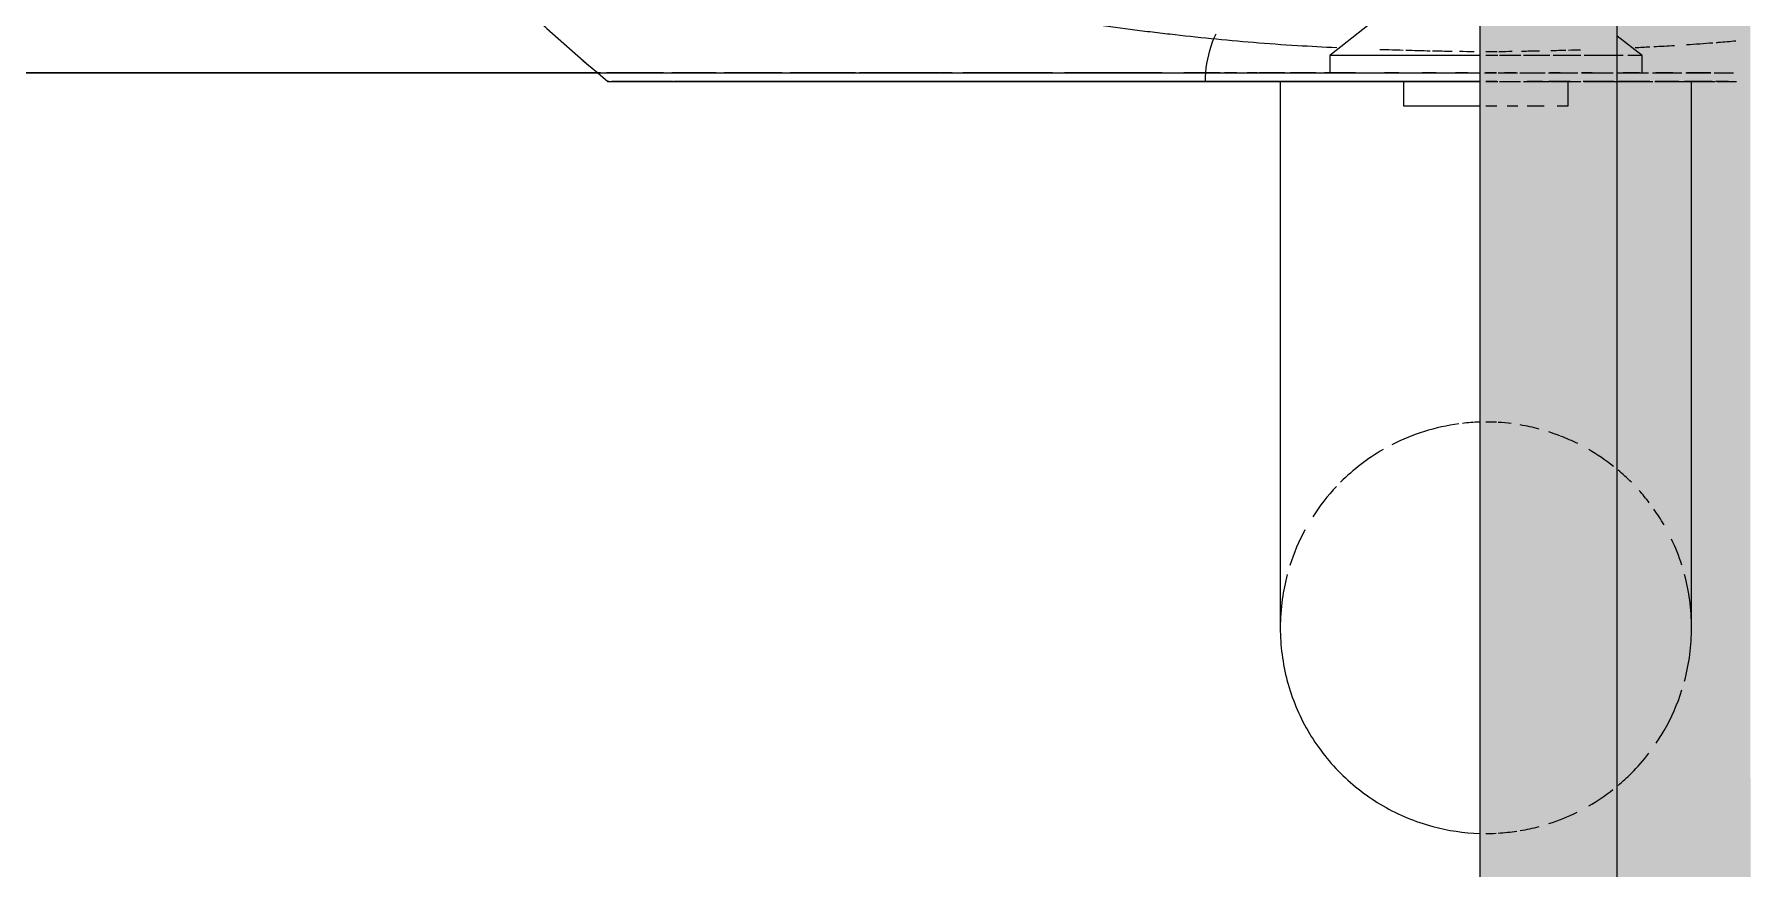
# Model space of a CAD drawing. Header units: millimetres. Extents: x -4000 to 187956, y -58990 to 162485.
# Drawn here: x 8957.6 to 9166.5, y 139003 to 139104.4 of the extents above; entities that cross this region are included whole.
import ezdxf

# ---------------------------------------------------------------- set-up
doc = ezdxf.new("R2010")
doc.units = ezdxf.units.MM
doc.linetypes.add('Dash 1_16_', pattern=[317.5, 158.75, -158.75])
for name, color, linetype, lineweight in [('A-WALL', 113, 'Continuous', 13), ('P-PIPE', 3, 'Continuous', 9), ('P-PIPE-CNTR', 3, 'Continuous', 9), ('P-SANR-FIXT', 6, 'Continuous', 9)]:
    doc.layers.add(name, color=color, linetype=linetype, lineweight=lineweight)

# ---------------------------------------------------------------- blocks, each defined once
blk = doc.blocks.new('C307 - C307-V919-FFS - TANG 1')
at = {"layer": 'P-SANR-FIXT', "color": 25}
for p, q in [((-25, 23.85), (-25, 0)), ((-10, 2.97), (-10, 0)), ((-8.66, 2.97), (-10, 2.97)), ((-8.66, 2.97), (-10, 2.97)), ((-5, 2.97), (-7.07, 2.97)), ((-2.59, 2.97), (-3.87, 2.97)), ((0, 2.97), (-1.31, 2.97)), ((-17.27, 0), (-18.98, 0)), ((-13.42, 0), (-16.67, 0)), ((-11.94, 0), (-16.67, 0)), ((-8.17, 0), (-11.53, 0)), ((-4.56, 0), (-7.76, 0)), ((-1.65, 0), (-4.22, 0)), ((0, 0), (-1.44, 0))]:
    blk.add_line(p, q, dxfattribs=at)
at = {"layer": 'P-SANR-FIXT', "color": 252}
for p, q in [((25, 0), (25, 23.85)), ((10, 2.97), (0.75, 2.97)), ((10, 2.97), (7.07, 2.97)), ((10, 0), (10, 2.97)), ((18.98, 0), (0.83, 0)), ((107.97, -1.02), (106.75, 0)), ((107.96, -1.02), (106.75, 0)), ((13.42, -3.15), (18.98, -3.15))]:
    blk.add_line(p, q, dxfattribs=at)
at = {"layer": 'P-SANR-FIXT', "color": 253}
for p, q in [((-5, 2.97), (-7.07, 2.97)), ((-2.59, 2.97), (-3.87, 2.97)), ((0, 2.97), (-1.31, 2.97)), ((7.07, 2.97), (0.75, 2.97)), ((-11.94, 0), (-13.42, 0)), ((-8.17, 0), (-10.54, 0)), ((-10, 0), (-8.66, 0)), ((-10, 0), (-8.66, 0)), ((-6.74, 0), (-5, 0)), ((-1.31, 0), (0, 0)), ((0.75, 0), (3.97, 0)), ((5, 0), (8.58, 0)), ((7.07, 0), (8.58, 0)), ((13.42, 0), (7.63, 0)), ((8.66, 0), (10, 0)), ((8.66, 0), (10, 0)), ((0.83, -3.15), (3.7, -3.15)), ((4.33, -3.15), (13.42, -3.15))]:
    blk.add_line(p, q, dxfattribs=at)
at = {"layer": 'P-SANR-FIXT', "color": 254}
for p, q in [((-28.18, 0), (-29.34, 0)), ((-25.78, 0), (-27.86, 0)), ((-25, 0), (-24.15, 0)), ((-23.46, 0), (-21.65, 0)), ((-19.94, 0), (-17.68, 0)), ((-15.52, 0), (-13.49, 0)), ((-11.92, 0), (-13.66, 0)), ((-7.89, 0), (-10.37, 0)), ((0.75, 0), (3.97, 0)), ((4.33, 0), (0.83, 0)), ((3.97, 0), (5, 0)), ((3.97, 0), (5, 0)), ((5, 0), (7.07, 0)), ((7.63, 0), (5.47, 0)), ((8.82, 0), (7.35, 0)), ((13.66, 0), (8.86, 0)), ((13.49, 0), (17.1, 0)), ((17.04, 0), (13.66, 0)), ((29.34, 0), (17.04, 0)), ((17.68, 0), (20.66, 0)), ((21.65, 0), (23.46, 0)), ((24.15, 0), (25, 0)), ((29.34, 0), (25.78, 0)), ((34.09, 0), (29.52, 0)), ((34.09, 0), (29.52, 0)), ((33.7, -3.23), (33.56, -3.75)), ((33.22, -4.79), (33.02, -5.29))]:
    blk.add_line(p, q, dxfattribs=at)
at = {"layer": 'P-SANR-FIXT', "color": 9}
for p, q in [((-28.18, 0), (-29.34, 0)), ((-25.68, 0), (-27.86, 0)), ((-21.16, 0), (-24.66, 0)), ((-17.04, 0), (-20.31, 0)), ((-13.66, 0), (-15.52, 0)), ((-5.47, 0), (-7.26, 0)), ((-6.74, 0), (-5, 0)), ((0, 0), (-1.44, 0)), ((-1.31, 0), (0, 0)), ((-13.42, -3.15), (-11.94, -3.15)), ((-10.54, -3.15), (-8.17, -3.15)), ((-7.26, -3.15), (-4.7, -3.15)), ((-3.7, -3.15), (-1.65, -3.15)), ((-1.44, -3.15), (0, -3.15))]:
    blk.add_line(p, q, dxfattribs=at)
at = {"layer": 'P-SANR-FIXT', "color": 90}
for p, q in [((-25, 0), (-24.15, 0)), ((-22.4, 0), (-24.1, 0)), ((-23.46, 0), (-21.65, 0)), ((-17.82, 0), (-20.31, 0)), ((-19.94, 0), (-17.68, 0)), ((-13.66, 0), (-15.52, 0)), ((-15.52, 0), (-13.49, 0)), ((-7.89, 0), (-10.37, 0)), ((-10.14, 0), (-7.65, 0)), ((-10.14, 0), (-7.65, 0)), ((-5.35, 0), (-6.98, 0)), ((-5.35, 0), (-6.73, 0)), ((-6.47, 0), (-5.15, 0)), ((-6.47, 0), (-5.15, 0)), ((0, 0), (-1.36, 0)), ((0, 0), (-1.36, 0)), ((-1.31, 0), (0, 0)), ((-1.31, 0), (0, 0)), ((0.75, 0), (3.96, 0)), ((0.75, 0), (3.96, 0)), ((4.11, 0), (0.78, 0)), ((4.11, 0), (0.78, 0)), ((5.15, 0), (6.47, 0)), ((5.15, 0), (6.47, 0)), ((6.73, 0), (5.35, 0)), ((7.35, 0), (5.35, 0)), ((7.1, 0), (8.59, 0)), ((7.1, 0), (8.59, 0)), ((8.82, 0), (7.35, 0)), ((8.63, 0), (12.5, 0)), ((8.63, 0), (12.5, 0)), ((12.77, 0), (8.86, 0)), ((13.49, 0), (17.1, 0)), ((17.04, 0), (13.66, 0)), ((17.68, 0), (20.66, 0)), ((21.16, 0), (17.82, 0)), ((21.65, 0), (23.46, 0)), ((24.1, 0), (22.4, 0)), ((24.15, 0), (25, 0))]:
    blk.add_line(p, q, dxfattribs=at)
at = {"layer": 'P-SANR-FIXT', "color": 16}
for p, q in [((-18.98, -1.02), (-18.98, -3.15)), ((-18.98, -3.15), (-15.95, -5.51)), ((-18.98, -3.15), (-17.27, -3.15)), ((-16.68, -3.15), (-11.94, -3.15)), ((-11.54, -3.15), (-8.17, -3.15)), ((-7.77, -3.15), (-4.56, -3.15)), ((-4.23, -3.15), (-1.65, -3.15)), ((-1.44, -3.15), (0, -3.15))]:
    blk.add_line(p, q, dxfattribs=at)
at = {"layer": 'P-SANR-FIXT', "color": 250}
for p, q in [((18.98, -3.15), (18.98, -1.02)), ((0.83, -3.15), (18.98, -3.15)), ((11.5, -9), (18.98, -3.15))]:
    blk.add_line(p, q, dxfattribs=at)
at = {"layer": 'P-SANR-FIXT', "color": 243}
for p, q in [((-18.98, -3.15), (-17.53, -3.15)), ((-15.78, -3.15), (-13.42, -3.15))]:
    blk.add_line(p, q, dxfattribs=at)
at = {"layer": 'P-SANR-FIXT', "color": 25, "flags": 128}
blk.add_lwpolyline([(-25, 66.4), (-25, 66.36), (-25, 66.26), (-25, 66.09), (-25, 65.86), (-25, 65.55), (-25, 65.18), (-25, 64.74), (-25, 64.24), (-25, 63.67), (-25, 63.04), (-25, 62.35), (-25, 61.59), (-25, 60.78), (-25, 59.9), (-25, 58.97), (-25, 57.98), (-25, 56.94), (-25, 55.84), (-25, 54.69), (-25, 53.5), (-25, 52.25), (-25, 50.96), (-25, 49.63), (-25, 48.25), (-25, 46.84), (-25, 45.39), (-25, 43.91), (-25, 42.39), (-25, 40.84), (-25, 39.27), (-25, 37.67), (-25, 36.05), (-25, 34.41), (-25, 32.76), (-25, 31.09), (-25, 29.4), (-25, 27.71), (-25, 26.01), (-25, 24.31), (-25, 23.85)], dxfattribs=at)
at = {"layer": 'P-SANR-FIXT', "color": 252, "flags": 128}
blk.add_lwpolyline([(25, 23.85), (25, 25.56), (25, 27.25), (25, 28.95), (25, 30.63), (25, 32.31), (25, 33.97), (25, 35.61), (25, 37.24), (25, 38.84), (25, 40.42), (25, 41.98), (25, 43.5), (25, 44.99), (25, 46.45), (25, 47.88), (25, 49.26), (25, 50.61), (25, 51.91), (25, 53.16), (25, 54.37), (25, 55.53), (25, 56.65), (25, 57.7), (25, 58.71), (25, 59.65), (25, 60.54), (25, 61.38), (25, 62.15), (25, 62.86), (25, 63.51), (25, 64.09), (25, 64.61), (25, 65.07), (25, 65.46), (25, 65.78), (25, 66.04), (25, 66.22), (25, 66.34), (25, 66.4), (25, 66.4)], dxfattribs=at)
at = {"layer": 'P-SANR-FIXT', "color": 253, "flags": 128}
for points in [[(34.05, -1.09), (33.99, -1.63), (33.92, -2.16), (33.82, -2.7), (33.7, -3.23)], [(33.56, -3.75), (33.4, -4.27), (33.22, -4.79)], [(33.02, -5.29), (32.79, -5.79)]]:
    blk.add_lwpolyline(points, dxfattribs=at)
at = {"layer": 'P-SANR-FIXT', "color": 254, "flags": 128}
blk.add_lwpolyline([(34.09, 0), (34.08, -0.54), (34.05, -1.09)], dxfattribs=at)
at = {"layer": 'P-SANR-FIXT', "color": 250, "flags": 128}
for points in [[(114.92, -7.13), (109.79, -2.55), (107.96, -1.02)], [(160.63, -76.71), (158.06, -69.92), (155.21, -63.26), (152.11, -56.75), (148.76, -50.4), (145.17, -44.22), (141.35, -38.22), (137.31, -32.4), (133.06, -26.78), (128.6, -21.37), (123.96, -16.17), (119.14, -11.18), (114.15, -6.41), (109, -1.88)]]:
    blk.add_lwpolyline(points, dxfattribs=at)
at = {"layer": 'P-SANR-FIXT', "color": 253}
for start, end in [(107.8184, 116.3376), (99.6081, 105), (93.4555, 98.6812), (90, 92.8723), (75, 88.2686), (45, 60), (135, 142.4094), (145.9099, 150), (15, 30), (187.6948, 195), (345, 352.0025), (197.7363, 205.5506), (331.6206, 342.3469), (210, 215.189), (316.578, 327.3952), (217.4053, 221.866), (225, 229.9939), (300, 315), (231.674, 240), (243.4945, 248.6957), (277.5937, 297.2398), (248.9771, 252.1809), (255, 260.3913), (262.9118, 266.5439), (267.055, 270), (271.8362, 276.5552)]:
    blk.add_arc((0, 66.4), 25, start, end, dxfattribs=at)
at = {"layer": 'P-SANR-FIXT', "color": 252}
for start, end in [(60, 75), (30, 45), (0, 15), (352.0025, 0)]:
    blk.add_arc((0, 66.4), 25, start, end, dxfattribs=at)
at = {"layer": 'P-SANR-FIXT', "color": 25}
for start, end in [(120, 128.1425), (130.0054, 135), (150, 162.4459), (165, 180), (180, 187.6948)]:
    blk.add_arc((0, 66.4), 25, start, end, dxfattribs=at)
for points, knots in [([(-28.12, 0), (-28.63, 0), (-29.41, 0), (-30.19, 0), (-30.46, 0)], [-0.85861008, -0.85861008, -0.85861008, -0.85861008, -0.85, -0.84520782, -0.84520782, -0.84520782, -0.84520782]), ([(-28.12, 0), (-28.63, 0), (-29.41, 0), (-30.19, 0), (-30.46, 0)], [-0.85861008, -0.85861008, -0.85861008, -0.85861008, -0.85, -0.84520782, -0.84520782, -0.84520782, -0.84520782]), ([(-24.56, 0), (-24.76, 0), (-25.83, 0), (-26.87, 0), (-27.71, 0)], [-0.87838067, -0.87838067, -0.87838067, -0.87838067, -0.875, -0.86091451, -0.86091451, -0.86091451, -0.86091451]), ([(-24.56, 0), (-24.76, 0), (-25.83, 0), (-26.87, 0), (-27.71, 0)], [-0.87838067, -0.87838067, -0.87838067, -0.87838067, -0.875, -0.86091451, -0.86091451, -0.86091451, -0.86091451]), ([(-20.52, 0), (-21.31, 0), (-22.5, 0), (-23.67, 0), (-24.06, 0)], [-0.9, -0.9, -0.9, -0.9, -0.8875, -0.88106423, -0.88106423, -0.88106423, -0.88106423]), ([(-20.52, 0), (-21.31, 0), (-22.5, 0), (-23.67, 0), (-24.06, 0)], [-0.9, -0.9, -0.9, -0.9, -0.8875, -0.88106423, -0.88106423, -0.88106423, -0.88106423]), ([(-16.22, 0), (-16.86, 0), (-18.07, 0), (-19.26, 0), (-19.83, 0)], [-0.922259, -0.922259, -0.922259, -0.922259, -0.9125, -0.90365185, -0.90365185, -0.90365185, -0.90365185]), ([(-16.22, 0), (-16.86, 0), (-18.07, 0), (-19.26, 0), (-19.83, 0)], [-0.922259, -0.922259, -0.922259, -0.922259, -0.9125, -0.90365185, -0.90365185, -0.90365185, -0.90365185])]:
    blk.add_open_spline(points, degree=3, knots=knots, dxfattribs=at)
at = {"layer": 'P-SANR-FIXT', "color": 9}
for points in [[(-29.47, 0), (-28.96, 0), (-28.45, 0), (-27.93, 0)], [(-29.47, 0), (-28.96, 0), (-28.45, 0), (-27.93, 0)], [(-27.52, 0), (-26.67, 0), (-25.83, 0), (-24.98, 0)], [(-27.52, 0), (-26.67, 0), (-25.83, 0), (-24.98, 0)], [(-22.8, 0), (-22.06, 0), (-21.33, 0), (-20.59, 0)], [(-22.8, 0), (-22.06, 0), (-21.33, 0), (-20.59, 0)], [(-19.86, 0), (-18.62, 0), (-17.37, 0), (-16.11, 0)], [(-19.86, 0), (-18.62, 0), (-17.37, 0), (-16.11, 0)], [(-15.56, 0), (-14.91, 0), (-14.26, 0), (-13.61, 0)], [(-15.56, 0), (-14.91, 0), (-14.26, 0), (-13.61, 0)], [(-5.28, 0), (-5.87, 0), (-6.46, 0), (-7.04, 0)], [(-5.28, 0), (-5.87, 0), (-6.46, 0), (-7.04, 0)], [(0, 0), (-0.46, 0), (-0.93, 0), (-1.39, 0)], [(0, 0), (-0.46, 0), (-0.93, 0), (-1.39, 0)]]:
    blk.add_open_spline(points, degree=3, dxfattribs=at)
at = {"layer": 'P-SANR-FIXT', "color": 25}
blk.add_open_spline([(-13.76, 0), (-14.4, 0), (-15.04, 0), (-15.68, 0)], degree=3, dxfattribs=at)
blk.add_open_spline([(-13.76, 0), (-14.4, 0), (-15.04, 0), (-15.68, 0)], degree=3, dxfattribs=at)
at = {"layer": 'P-SANR-FIXT', "color": 253}
for points in [[(-12, 0), (-12.59, 0), (-13.18, 0), (-13.76, 0)], [(-12, 0), (-12.59, 0), (-13.18, 0), (-13.76, 0)], [(-7.96, 0), (-8.79, 0), (-9.62, 0), (-10.44, 0)], [(-7.96, 0), (-8.79, 0), (-9.62, 0), (-10.44, 0)]]:
    blk.add_open_spline(points, degree=3, dxfattribs=at)
at = {"layer": 'P-SANR-FIXT', "color": 254}
for points in [[(-13.61, 0), (-13.01, 0), (-12.42, 0), (-11.83, 0)], [(-13.61, 0), (-13.01, 0), (-12.42, 0), (-11.83, 0)], [(-10.26, 0), (-9.43, 0), (-8.61, 0), (-7.78, 0)], [(-10.26, 0), (-9.43, 0), (-8.61, 0), (-7.78, 0)], [(4.17, 0), (3.06, 0), (1.93, 0), (0.8, 0)], [(4.17, 0), (3.06, 0), (1.93, 0), (0.8, 0)], [(7.41, 0), (6.71, 0), (6, 0), (5.28, 0)], [(7.41, 0), (6.71, 0), (6, 0), (5.28, 0)], [(7.24, 0), (9.38, 0), (11.51, 0), (13.61, 0)], [(7.24, 0), (9.38, 0), (11.51, 0), (13.61, 0)], [(90.05, 0), (93.47, 0), (96.35, 0), (98.7, 0)], [(98.79, 0), (101.16, 0), (102.99, 0), (104.29, 0)], [(104.29, 0), (105.2, 0), (105.85, 0), (106.26, 0)]]:
    blk.add_open_spline(points, degree=3, dxfattribs=at)
at = {"layer": 'P-SANR-FIXT', "color": 90}
for points in [[(-6.87, 0), (-6.34, 0), (-5.8, 0), (-5.27, 0)], [(-6.87, 0), (-6.34, 0), (-5.8, 0), (-5.27, 0)], [(-1.34, 0), (-0.89, 0), (-0.45, 0), (0, 0)], [(-1.34, 0), (-0.89, 0), (-0.45, 0), (0, 0)], [(0.77, 0), (1.87, 0), (2.96, 0), (4.05, 0)], [(0.77, 0), (1.87, 0), (2.96, 0), (4.05, 0)], [(5.27, 0), (5.93, 0), (6.58, 0), (7.24, 0)], [(5.27, 0), (5.93, 0), (6.58, 0), (7.24, 0)]]:
    blk.add_open_spline(points, degree=3, dxfattribs=at)
at = {"layer": 'P-SANR-FIXT', "color": 253}
blk.add_open_spline([(13.76, 0), (12.73, 0), (10.64, 0), (8.5, 0), (7.41, 0)], degree=3, knots=[-0.06538525, -0.06538525, -0.06538525, -0.06538525, -0.05, -0.03445572, -0.03445572, -0.03445572, -0.03445572], dxfattribs=at)
blk.add_open_spline([(13.76, 0), (12.73, 0), (10.64, 0), (8.5, 0), (7.41, 0)], degree=3, knots=[-0.06538525, -0.06538525, -0.06538525, -0.06538525, -0.05, -0.03445572, -0.03445572, -0.03445572, -0.03445572], dxfattribs=at)
at = {"layer": 'P-SANR-FIXT', "color": 254}
for points, knots in [([(13.61, 0), (13.89, 0), (16.99, 0), (20.05, 0), (22.81, 0)], [-0.9346285, -0.9346285, -0.9346285, -0.9346285, -0.93055556, -0.88888889, -0.88888889, -0.88888889, -0.88888889]), ([(13.61, 0), (13.89, 0), (18.88, 0), (26.05, 0), (35.06, 0), (41.59, 0), (47.77, 0), (53.74, 0), (59.41, 0), (66.52, 0), (74.67, 0), (81.7, 0), (86.69, 0), (88.96, 0), (90.05, 0)], [-0.9346285, -0.9346285, -0.9346285, -0.9346285, -0.9305556, -0.8611111, -0.8263889, -0.7916667, -0.7569444, -0.7222222, -0.6875, -0.6527778, -0.5833333, -0.5138889, -0.4791667, -0.4444444, -0.4444444, -0.4444444, -0.4444444]), ([(22.81, 0), (24.65, 0), (28.76, 0), (35.06, 0), (41.59, 0), (47.77, 0), (53.74, 0), (59.41, 0), (66.52, 0), (72.71, 0), (76.84, 0), (77.98, 0)], [-0.8888889, -0.8888889, -0.8888889, -0.8888889, -0.8611111, -0.8263889, -0.7916667, -0.7569444, -0.7222222, -0.6875, -0.6527778, -0.5833333, -0.5555556, -0.5555556, -0.5555556, -0.5555556]), ([(77.98, 0), (79.7, 0), (82.7, 0), (86.69, 0), (92.56, 0), (96.35, 0), (98.7, 0)], [-0.5555556, -0.5555556, -0.5555556, -0.5555556, -0.5138889, -0.4791667, -0.4444444, -0.3346796, -0.3346796, -0.3346796, -0.3346796]), ([(98.79, 0), (101.16, 0), (104.27, 0), (105.85, 0), (106.26, 0)], [-0.3333333, -0.3333333, -0.3333333, -0.3333333, -0.2222222, -0.144296, -0.144296, -0.144296, -0.144296])]:
    blk.add_open_spline(points, degree=3, knots=knots, dxfattribs=at)
at = {"layer": 'P-SANR-FIXT', "color": 252}
for points, knots in [([(105.94, 0), (104.58, 0), (99.72, 0), (86.21, 0), (71.42, 0), (60.37, 0), (56.11, 0), (52.77, 0), (49.3, 0), (45.72, 0), (42.6, 0), (40.01, 0), (38.02, 0), (35.99, 0), (33.22, 0), (29.66, 0), (25.95, 0), (22.88, 0), (20.53, 0), (18.13, 0), (15.87, 0), (14.4, 0), (13.76, 0)], [-1, -1, -1, -1, -0.8, -0.6, -0.4, -0.35, -0.325, -0.3, -0.275, -0.25, -0.225, -0.2125, -0.2, -0.1875, -0.175, -0.15, -0.125, -0.1125, -0.1, -0.0875, -0.075, -0.0653852, -0.0653852, -0.0653852, -0.0653852]), ([(105.94, 0), (104.58, 0), (99.72, 0), (86.21, 0), (71.42, 0), (60.37, 0), (56.11, 0), (52.77, 0), (49.3, 0), (45.72, 0), (42.6, 0), (40.01, 0), (38.02, 0), (35.99, 0), (33.22, 0), (29.66, 0), (25.95, 0), (22.88, 0), (20.53, 0), (18.13, 0), (15.87, 0), (14.4, 0), (13.76, 0)], [-1, -1, -1, -1, -0.8, -0.6, -0.4, -0.35, -0.325, -0.3, -0.275, -0.25, -0.225, -0.2125, -0.2, -0.1875, -0.175, -0.15, -0.125, -0.1125, -0.1, -0.0875, -0.075, -0.0653852, -0.0653852, -0.0653852, -0.0653852]), ([(10.05, -3.76), (10.63, -3.78), (11.58, -3.81), (12.52, -3.84), (12.88, -3.85)], [-0.95754419, -0.95754419, -0.95754419, -0.95754419, -0.95, -0.94519309, -0.94519309, -0.94519309, -0.94519309])]:
    blk.add_open_spline(points, degree=3, knots=knots, dxfattribs=at)
for points in [[(106.64, 0), (106.91, 0), (106.68, 0), (105.94, 0)], [(106.64, 0), (106.91, 0), (106.68, 0), (105.94, 0)], [(1.43, -3.59), (2.02, -3.6), (2.61, -3.61), (3.2, -3.62)], [(4.12, -3.63), (4.92, -3.64), (5.71, -3.66), (6.51, -3.68)], [(6.78, -3.68), (7.77, -3.7), (8.76, -3.73), (9.73, -3.76)]]:
    blk.add_open_spline(points, degree=3, dxfattribs=at)
at = {"layer": 'P-SANR-FIXT', "color": 16}
for points in [[(-19.93, -4.16), (-19.34, -4.13), (-18.74, -4.1), (-18.14, -4.07)], [(-27.58, -4.66), (-26.53, -4.57), (-25.46, -4.49), (-24.39, -4.42)], [(-22.92, -4.33), (-22.09, -4.28), (-21.25, -4.23), (-20.41, -4.18)]]:
    blk.add_open_spline(points, degree=3, dxfattribs=at)
at = {"layer": 'P-SANR-FIXT', "color": 243}
for points in [[(-11.49, -3.81), (-11.01, -3.79), (-10.53, -3.78), (-10.05, -3.76)], [(-9.73, -3.76), (-9.12, -3.74), (-8.51, -3.72), (-7.89, -3.71)], [(-6.51, -3.68), (-5.79, -3.66), (-5.06, -3.65), (-4.34, -3.64)], [(-3.2, -3.62), (-2.66, -3.61), (-2.11, -3.6), (-1.57, -3.6)], [(-1.37, -3.59), (-0.91, -3.59), (-0.46, -3.58), (0, -3.58)]]:
    blk.add_open_spline(points, degree=3, dxfattribs=at)
at = {"layer": 'P-SANR-FIXT', "color": 250}
blk.add_open_spline([(18.14, -4.07), (19.75, -4.15), (23.18, -4.33), (28.27, -4.69), (33.43, -5.17), (37.6, -5.62), (40.86, -6), (44.08, -6.4), (48, -6.93), (52.54, -7.63), (56.94, -8.4), (61.25, -9.2), (65.45, -10.06), (70.88, -11.27), (85.28, -14.9), (106.18, -22.37), (129.3, -35.81), (141.72, -47.21), (147.16, -53.55)], degree=3, knots=[-0.92182, -0.92182, -0.92182, -0.92182, -0.9, -0.875, -0.85, -0.825, -0.8125, -0.8, -0.775, -0.75, -0.725, -0.7, -0.675, -0.65, -0.6, -0.4, -0.2, 0, 0, 0, 0], dxfattribs=at)
at = {"layer": 'P-SANR-FIXT', "color": 16}
blk.add_open_spline([(-30.4, -4.89), (-29.69, -4.83), (-28.88, -4.76), (-28.08, -4.69), (-27.99, -4.69)], degree=3, knots=[-0.13534044, -0.13534044, -0.13534044, -0.13534044, -0.125, -0.12379285, -0.12379285, -0.12379285, -0.12379285], dxfattribs=at)
blk = doc.blocks.new('CMF2_NHAXUONG_A_rvt-1-FFS - TANG 1')
at = {"layer": 'A-WALL', "color": 50, "lineweight": 15}
for p, q in [((8702.66, 139099.7), (9133.3, 139099.7)), ((9123.48, 139099.7), (9121.71, 139099.7)), ((9128, 139099.7), (9126.28, 139099.7)), ((9131.86, 139099.7), (9130.37, 139099.7)), ((9135.34, 139099.7), (9134.05, 139099.7)), ((9137.7, 139099.7), (9136.32, 139099.7)), ((9143.09, 139099.7), (9141.84, 139099.7)), ((9146.97, 139099.7), (9145.68, 139099.7))]:
    blk.add_line(p, q, dxfattribs=at)
at = {"layer": 'A-WALL', "color": 35, "lineweight": 15}
blk.add_line((9026.42, 139099.7), (8702.66, 139099.7), dxfattribs=at)
at = {"layer": 'A-WALL', "color": 71, "lineweight": 15}
for p, q in [((9029.85, 139099.7), (9027.15, 139099.7)), ((9034.09, 139099.7), (9029.88, 139099.7)), ((9040.47, 139099.7), (9035.07, 139099.7)), ((9048.48, 139099.7), (9041.45, 139099.7)), ((9057.4, 139099.7), (9049.48, 139099.7)), ((9067.7, 139099.7), (9057.88, 139099.7)), ((9069.18, 139099.7), (9067.78, 139099.7)), ((9081.36, 139099.7), (9070.44, 139099.7)), ((9094.69, 139099.7), (9082.83, 139099.7)), ((9100.18, 139099.7), (9097.31, 139099.7))]:
    blk.add_line(p, q, dxfattribs=at)
at = {"layer": 'A-WALL', "color": 255, "lineweight": 15}
for p, q in [((9101.75, 139099.7), (9100.18, 139099.7)), ((9103.76, 139099.7), (9102.26, 139099.7)), ((9106.27, 139099.7), (9105.04, 139099.7)), ((9109.62, 139099.7), (9106.47, 139099.7)), ((9113.37, 139099.7), (9110.31, 139099.7)), ((9118.21, 139099.7), (9114.43, 139099.7)), ((9152.72, 139099.7), (9150.73, 139099.7)), ((9156.79, 139099.7), (9154.72, 139099.7)), ((9161.41, 139099.7), (9158.48, 139099.7))]:
    blk.add_line(p, q, dxfattribs=at)
at = {"layer": 'A-WALL', "color": 14, "lineweight": 15}
for p, q in [((9133.87, 139099.7), (9135.34, 139099.7)), ((9135.54, 139099.7), (9137.88, 139099.7)), ((9138.19, 139099.7), (9141.25, 139099.7)), ((9141.65, 139099.7), (9145.21, 139099.7)), ((9145.68, 139099.7), (9149.5, 139099.7)), ((9150, 139099.7), (9153.82, 139099.7)), ((9154.32, 139099.7), (9157.88, 139099.7)), ((9158.35, 139099.7), (9161.41, 139099.7)), ((9161.81, 139099.7), (9164.16, 139099.7))]:
    blk.add_line(p, q, dxfattribs=at)
at = {"layer": 'P-SANR-FIXT', "color": 250, "lineweight": 9, "rotation": 180.0003356948516}
blk.add_blockref('C307 - C307-V919-FFS - TANG 1', (9134.05, 139098.68), dxfattribs=at)

msp = doc.modelspace()

# ---------------------------------------------------------------- block references
at = {"lineweight": 5}
msp.add_blockref('CMF2_NHAXUONG_A_rvt-1-FFS - TANG 1', (0, 0), dxfattribs=at)

# ---------------------------------------------------------------- next in the draw order: hatches: boundary and pattern name
at = {"layer": 'P-PIPE', "transparency": 33554534}
for points in [[(9150, 136742.6), (9150, 139409.54), (9133.3, 139409.54), (9133.87, 136742.6), (9145.68, 136742.6)], [(9150, 136742.6), (9166.7, 136742.6), (9166.13, 139409.54), (9150, 139409.54), (9150, 136828.3)]]:
    msp.add_hatch(color=1, dxfattribs=at).paths.add_polyline_path(points)

# ---------------------------------------------------------------- next in the draw order: linework, layer by layer
at = {"layer": 'P-PIPE', "color": 20, "lineweight": 13}
msp.add_line((9133.3, 139409.54), (9133.3, 136742.6), dxfattribs=at)
at = {"layer": 'P-PIPE-CNTR', "color": 1, "linetype": 'Dash 1_16_'}
msp.add_line((9150, 136742.6), (9150, 139409.54), dxfattribs=at)
msp.add_line((9150, 136742.6), (9150, 139409.54), dxfattribs=at)

doc.saveas('drawing.dxf')
